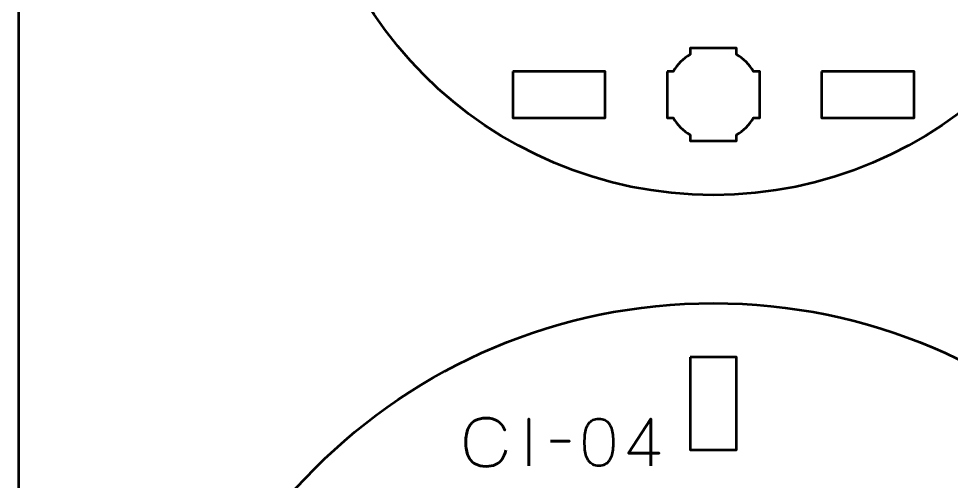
# Model space of a CAD drawing. Header units: centimetres. Extents: x -21.1 to 0, y -29.7 to 0.
# Drawn here: x -21 to -14.96, y -13.35 to -10.36 of the extents above; entities that cross this region are included whole.
import ezdxf

# ---------------------------------------------------------------- set-up
doc = ezdxf.new("R2010")
doc.units = ezdxf.units.CM
doc.header["$MEASUREMENT"] = 0
doc.layers.add('Layer 1', color=7, linetype='Continuous')

msp = doc.modelspace()

# ---------------------------------------------------------------- linework, layer by layer
at = {"layer": 'Layer 1', "color": 3, "lineweight": 53}
for centre, major_axis in [((-16.5, -8.85), (0, 2.65)), ((-16.5, -15.85), (0, 3.65))]:
    msp.add_ellipse(centre, major_axis=major_axis, ratio=1, dxfattribs=at)
at = {"layer": 'Layer 1', "color": 1, "lineweight": 53}
msp.add_open_spline([(-21.00003, -29.19995), (-21.00003, -29.19995), (-21.00003, -2.29992), (-21.00003, -2.29992), (-21.00003, -2.29992), (-21.00003, -2.21709), (-20.93286, -2.14992), (-20.85003, -2.14992), (-20.85003, -2.14992), (-20.7672, -2.14992), (-20.70003, -2.08275), (-20.70003, -1.99992), (-20.70003, -1.99992), (-20.70003, -1.91709), (-20.7672, -1.84992), (-20.85003, -1.84992), (-20.85003, -1.84992), (-20.93286, -1.84992), (-21.00003, -1.78275), (-21.00003, -1.69992), (-21.00003, -1.69992), (-21.00003, -1.61709), (-20.93286, -1.54992), (-20.85003, -1.54992), (-20.85003, -1.54992), (-20.7672, -1.54992), (-20.70003, -1.48275), (-20.70003, -1.39992), (-20.70003, -1.39992), (-20.70003, -1.31709), (-20.7672, -1.24992), (-20.85003, -1.24992), (-20.85003, -1.24992), (-20.93286, -1.24992), (-21.00003, -1.18275), (-21.00003, -1.09992), (-21.00003, -1.09992), (-21.00003, -1.09992), (-21.00003, -0.49992), (-21.00003, -0.49992), (-21.00003, -0.49992), (-21.00003, -0.22295), (-20.77694, 0.00004), (-20.49994, 0.00004), (-20.49994, 0.00004), (-20.49994, 0.00004), (-0.50008, 0.00004), (-0.50008, 0.00004), (-0.50008, 0.00004), (-0.22294, 0.00004), (0.00002, -0.22295), (0.00002, -0.49992), (0.00002, -0.49992), (0.00002, -0.49992), (0.00002, -29.19995), (0.00002, -29.19995), (0.00002, -29.19995), (0.00002, -29.47695), (-0.22294, -29.70004), (-0.50008, -29.70004), (-0.50008, -29.70004), (-0.50008, -29.70004), (-20.49994, -29.70004), (-20.49994, -29.70004), (-20.49994, -29.70004), (-20.77694, -29.70004), (-21.00003, -29.47695), (-21.00003, -29.19995)], degree=3, knots=[0, 0, 0, 0, 0.0588235, 0.0588235, 0.0588235, 0.0588235, 0.1176471, 0.1176471, 0.1176471, 0.1176471, 0.1764706, 0.1764706, 0.1764706, 0.1764706, 0.2352941, 0.2352941, 0.2352941, 0.2352941, 0.2941176, 0.2941176, 0.2941176, 0.2941176, 0.3529412, 0.3529412, 0.3529412, 0.3529412, 0.4117647, 0.4117647, 0.4117647, 0.4117647, 0.4705882, 0.4705882, 0.4705882, 0.4705882, 0.5294118, 0.5294118, 0.5294118, 0.5294118, 0.5882353, 0.5882353, 0.5882353, 0.5882353, 0.6470588, 0.6470588, 0.6470588, 0.6470588, 0.7058824, 0.7058824, 0.7058824, 0.7058824, 0.7647059, 0.7647059, 0.7647059, 0.7647059, 0.8235294, 0.8235294, 0.8235294, 0.8235294, 0.8823529, 0.8823529, 0.8823529, 0.8823529, 0.9411765, 0.9411765, 0.9411765, 0.9411765, 1, 1, 1, 1], dxfattribs=at)
at = {"layer": 'Layer 1', "lineweight": 53}
for points, knots in [([(-16.8, -10.69994), (-16.8, -10.69994), (-16.7598, -10.69994), (-16.7598, -10.69994), (-16.7598, -10.69994), (-16.73347, -10.65442), (-16.69551, -10.61649), (-16.65, -10.59016), (-16.65, -10.59016), (-16.65, -10.59016), (-16.65, -10.54994), (-16.65, -10.54994), (-16.65, -10.54994), (-16.65, -10.54994), (-16.35, -10.54994), (-16.35, -10.54994), (-16.35, -10.54994), (-16.35, -10.54994), (-16.35, -10.59013), (-16.35, -10.59013), (-16.35, -10.59013), (-16.30447, -10.61646), (-16.26648, -10.65441), (-16.24012, -10.69994), (-16.24012, -10.69994), (-16.24012, -10.69994), (-16.2, -10.69994), (-16.2, -10.69994), (-16.2, -10.69994), (-16.2, -10.69994), (-16.2, -10.84536), (-16.2, -10.84536), (-16.2, -10.84536), (-16.2, -10.84536), (-16.19994, -10.85001), (-16.19994, -10.85001), (-16.19994, -10.85001), (-16.19994, -10.85001), (-16.2, -10.85465), (-16.2, -10.85465), (-16.2, -10.85465), (-16.2, -10.85465), (-16.2, -10.99994), (-16.2, -10.99994), (-16.2, -10.99994), (-16.2, -10.99994), (-16.24007, -10.99994), (-16.24007, -10.99994), (-16.24007, -10.99994), (-16.26642, -11.04551), (-16.30442, -11.08352), (-16.35, -11.10988), (-16.35, -11.10988), (-16.35, -11.10988), (-16.35, -11.14994), (-16.35, -11.14994), (-16.35, -11.14994), (-16.35, -11.14994), (-16.49328, -11.14994), (-16.49328, -11.14994), (-16.49328, -11.14994), (-16.49328, -11.14994), (-16.49995, -11.15002), (-16.49995, -11.15002), (-16.49995, -11.15002), (-16.49995, -11.15002), (-16.50663, -11.14994), (-16.50663, -11.14994), (-16.50663, -11.14994), (-16.50663, -11.14994), (-16.65, -11.14994), (-16.65, -11.14994), (-16.65, -11.14994), (-16.65, -11.14994), (-16.65, -11.10984), (-16.65, -11.10984), (-16.65, -11.10984), (-16.69554, -11.08348), (-16.73352, -11.04549), (-16.75985, -10.99994), (-16.75985, -10.99994), (-16.75985, -10.99994), (-16.8, -10.99994), (-16.8, -10.99994), (-16.8, -10.99994), (-16.8, -10.99994), (-16.8, -10.69994), (-16.8, -10.69994)], [0, 0, 0, 0, 0.0454545, 0.0454545, 0.0454545, 0.0454545, 0.0909091, 0.0909091, 0.0909091, 0.0909091, 0.1363636, 0.1363636, 0.1363636, 0.1363636, 0.1818182, 0.1818182, 0.1818182, 0.1818182, 0.2272727, 0.2272727, 0.2272727, 0.2272727, 0.2727273, 0.2727273, 0.2727273, 0.2727273, 0.3181818, 0.3181818, 0.3181818, 0.3181818, 0.3636364, 0.3636364, 0.3636364, 0.3636364, 0.4090909, 0.4090909, 0.4090909, 0.4090909, 0.4545455, 0.4545455, 0.4545455, 0.4545455, 0.5, 0.5, 0.5, 0.5, 0.5454545, 0.5454545, 0.5454545, 0.5454545, 0.5909091, 0.5909091, 0.5909091, 0.5909091, 0.6363636, 0.6363636, 0.6363636, 0.6363636, 0.6818182, 0.6818182, 0.6818182, 0.6818182, 0.7272727, 0.7272727, 0.7272727, 0.7272727, 0.7727273, 0.7727273, 0.7727273, 0.7727273, 0.8181818, 0.8181818, 0.8181818, 0.8181818, 0.8636364, 0.8636364, 0.8636364, 0.8636364, 0.9090909, 0.9090909, 0.9090909, 0.9090909, 0.9545455, 0.9545455, 0.9545455, 0.9545455, 1, 1, 1, 1]), ([(-17.79999, -10.69996), (-17.79999, -10.69996), (-17.19998, -10.69996), (-17.19998, -10.69996), (-17.19998, -10.69996), (-17.19998, -10.69996), (-17.19998, -10.99997), (-17.19998, -10.99997), (-17.19998, -10.99997), (-17.19998, -10.99997), (-17.79999, -10.99997), (-17.79999, -10.99997), (-17.79999, -10.99997), (-17.79999, -10.99997), (-17.79999, -10.69996), (-17.79999, -10.69996)], [0, 0, 0, 0, 0.25, 0.25, 0.25, 0.25, 0.5, 0.5, 0.5, 0.5, 0.75, 0.75, 0.75, 0.75, 1, 1, 1, 1]), ([(-15.79992, -10.69996), (-15.79992, -10.69996), (-15.19992, -10.69996), (-15.19992, -10.69996), (-15.19992, -10.69996), (-15.19992, -10.69996), (-15.19992, -10.99997), (-15.19992, -10.99997), (-15.19992, -10.99997), (-15.19992, -10.99997), (-15.79992, -10.99997), (-15.79992, -10.99997), (-15.79992, -10.99997), (-15.79992, -10.99997), (-15.79992, -10.69996), (-15.79992, -10.69996)], [0, 0, 0, 0, 0.25, 0.25, 0.25, 0.25, 0.5, 0.5, 0.5, 0.5, 0.75, 0.75, 0.75, 0.75, 1, 1, 1, 1]), ([(-16.65004, -12.54995), (-16.65004, -12.54995), (-16.35004, -12.54995), (-16.35004, -12.54995), (-16.35004, -12.54995), (-16.35004, -12.54995), (-16.35004, -13.14995), (-16.35004, -13.14995), (-16.35004, -13.14995), (-16.35004, -13.14995), (-16.65004, -13.14995), (-16.65004, -13.14995), (-16.65004, -13.14995), (-16.65004, -13.14995), (-16.65004, -12.54995), (-16.65004, -12.54995)], [0, 0, 0, 0, 0.25, 0.25, 0.25, 0.25, 0.5, 0.5, 0.5, 0.5, 0.75, 0.75, 0.75, 0.75, 1, 1, 1, 1])]:
    msp.add_open_spline(points, degree=3, knots=knots, dxfattribs=at)
at = {"layer": 'Layer 1', "color": 5, "lineweight": 53}
for points, knots in [([(-17.84501, -13.15033), (-17.84953, -13.17453), (-17.85743, -13.1945), (-17.86851, -13.21016), (-17.86851, -13.21016), (-17.87965, -13.22576), (-17.89391, -13.23733), (-17.91126, -13.24488), (-17.91126, -13.24488), (-17.92855, -13.25243), (-17.94887, -13.25624), (-17.97201, -13.25617), (-17.97201, -13.25617), (-18.00016, -13.25624), (-18.02408, -13.2508), (-18.0437, -13.23973), (-18.0437, -13.23973), (-18.06331, -13.22872), (-18.07827, -13.21172), (-18.08857, -13.18865), (-18.08857, -13.18865), (-18.09887, -13.16557), (-18.10402, -13.13601), (-18.10409, -13.09996), (-18.10409, -13.09996), (-18.10402, -13.06405), (-18.09887, -13.03455), (-18.08857, -13.01148), (-18.08857, -13.01148), (-18.07827, -12.98841), (-18.06331, -12.97134), (-18.0437, -12.96026), (-18.0437, -12.96026), (-18.02408, -12.94918), (-18.00016, -12.94368), (-17.97201, -12.94375), (-17.97201, -12.94375), (-17.94188, -12.94368), (-17.91663, -12.9501), (-17.89631, -12.96301), (-17.89631, -12.96301), (-17.87606, -12.97592), (-17.86117, -12.99589), (-17.85179, -13.02291), (-17.85179, -13.02291), (-17.86117, -12.99589), (-17.87606, -12.97592), (-17.89631, -12.96301), (-17.89631, -12.96301), (-17.91663, -12.9501), (-17.94188, -12.94368), (-17.97201, -12.94375), (-17.97201, -12.94375), (-18.00016, -12.94368), (-18.02408, -12.94918), (-18.0437, -12.96026), (-18.0437, -12.96026), (-18.06331, -12.97134), (-18.07827, -12.98841), (-18.08857, -13.01148), (-18.08857, -13.01148), (-18.09887, -13.03455), (-18.10402, -13.06405), (-18.10409, -13.09996), (-18.10409, -13.09996), (-18.10402, -13.13601), (-18.09887, -13.16557), (-18.08857, -13.18865), (-18.08857, -13.18865), (-18.07827, -13.21172), (-18.06331, -13.22872), (-18.0437, -13.23973), (-18.0437, -13.23973), (-18.02408, -13.2508), (-18.00016, -13.25624), (-17.97201, -13.25617), (-17.97201, -13.25617), (-17.94887, -13.25624), (-17.92855, -13.25243), (-17.91126, -13.24488), (-17.91126, -13.24488), (-17.89391, -13.23733), (-17.87965, -13.22576), (-17.86851, -13.21016), (-17.86851, -13.21016), (-17.85743, -13.1945), (-17.84953, -13.17453), (-17.84501, -13.15033)], [0, 0, 0, 0, 0.0454545, 0.0454545, 0.0454545, 0.0454545, 0.0909091, 0.0909091, 0.0909091, 0.0909091, 0.1363636, 0.1363636, 0.1363636, 0.1363636, 0.1818182, 0.1818182, 0.1818182, 0.1818182, 0.2272727, 0.2272727, 0.2272727, 0.2272727, 0.2727273, 0.2727273, 0.2727273, 0.2727273, 0.3181818, 0.3181818, 0.3181818, 0.3181818, 0.3636364, 0.3636364, 0.3636364, 0.3636364, 0.4090909, 0.4090909, 0.4090909, 0.4090909, 0.4545455, 0.4545455, 0.4545455, 0.4545455, 0.5, 0.5, 0.5, 0.5, 0.5454545, 0.5454545, 0.5454545, 0.5454545, 0.5909091, 0.5909091, 0.5909091, 0.5909091, 0.6363636, 0.6363636, 0.6363636, 0.6363636, 0.6818182, 0.6818182, 0.6818182, 0.6818182, 0.7272727, 0.7272727, 0.7272727, 0.7272727, 0.7727273, 0.7727273, 0.7727273, 0.7727273, 0.8181818, 0.8181818, 0.8181818, 0.8181818, 0.8636364, 0.8636364, 0.8636364, 0.8636364, 0.9090909, 0.9090909, 0.9090909, 0.9090909, 0.9545455, 0.9545455, 0.9545455, 0.9545455, 1, 1, 1, 1]), ([(-17.69515, -13.25278), (-17.69515, -13.25278), (-17.69515, -12.94756), (-17.69515, -12.94756), (-17.69515, -12.94756), (-17.69515, -12.94756), (-17.69515, -13.25278), (-17.69515, -13.25278)], [0, 0, 0, 0, 0.5, 0.5, 0.5, 0.5, 1, 1, 1, 1]), ([(-17.24176, -13.25278), (-17.22695, -13.25271), (-17.21418, -13.2501), (-17.20352, -13.24502), (-17.20352, -13.24502), (-17.19294, -13.23994), (-17.18412, -13.23267), (-17.17707, -13.22343), (-17.17707, -13.22343), (-17.17008, -13.21412), (-17.16458, -13.20311), (-17.16049, -13.19041), (-17.16049, -13.19041), (-17.15646, -13.17771), (-17.15357, -13.16381), (-17.15195, -13.14857), (-17.15195, -13.14857), (-17.15025, -13.13333), (-17.14941, -13.11731), (-17.14948, -13.10038), (-17.14948, -13.10038), (-17.14941, -13.08352), (-17.15025, -13.0675), (-17.15195, -13.05233), (-17.15195, -13.05233), (-17.15357, -13.03716), (-17.15646, -13.02319), (-17.16049, -13.01049), (-17.16049, -13.01049), (-17.16458, -12.99786), (-17.17008, -12.98686), (-17.17707, -12.97747), (-17.17707, -12.97747), (-17.18412, -12.96816), (-17.19294, -12.96089), (-17.20352, -12.95581), (-17.20352, -12.95581), (-17.21418, -12.95066), (-17.22695, -12.94805), (-17.24176, -12.94798), (-17.24176, -12.94798), (-17.25658, -12.94805), (-17.26935, -12.95066), (-17.28001, -12.95581), (-17.28001, -12.95581), (-17.29059, -12.96089), (-17.29941, -12.96816), (-17.30646, -12.97747), (-17.30646, -12.97747), (-17.31345, -12.98686), (-17.31895, -12.99786), (-17.32304, -13.01049), (-17.32304, -13.01049), (-17.32707, -13.02319), (-17.32996, -13.03716), (-17.33158, -13.05233), (-17.33158, -13.05233), (-17.33327, -13.0675), (-17.33412, -13.08352), (-17.33405, -13.10038), (-17.33405, -13.10038), (-17.33412, -13.11731), (-17.33327, -13.13333), (-17.33158, -13.14857), (-17.33158, -13.14857), (-17.32996, -13.16381), (-17.32707, -13.17771), (-17.32304, -13.19041), (-17.32304, -13.19041), (-17.31895, -13.20311), (-17.31345, -13.21412), (-17.30646, -13.22343), (-17.30646, -13.22343), (-17.29941, -13.23267), (-17.29059, -13.23994), (-17.28001, -13.24502), (-17.28001, -13.24502), (-17.26935, -13.2501), (-17.25658, -13.25271), (-17.24176, -13.25278)], [0, 0, 0, 0, 0.05, 0.05, 0.05, 0.05, 0.1, 0.1, 0.1, 0.1, 0.15, 0.15, 0.15, 0.15, 0.2, 0.2, 0.2, 0.2, 0.25, 0.25, 0.25, 0.25, 0.3, 0.3, 0.3, 0.3, 0.35, 0.35, 0.35, 0.35, 0.4, 0.4, 0.4, 0.4, 0.45, 0.45, 0.45, 0.45, 0.5, 0.5, 0.5, 0.5, 0.55, 0.55, 0.55, 0.55, 0.6, 0.6, 0.6, 0.6, 0.65, 0.65, 0.65, 0.65, 0.7, 0.7, 0.7, 0.7, 0.75, 0.75, 0.75, 0.75, 0.8, 0.8, 0.8, 0.8, 0.85, 0.85, 0.85, 0.85, 0.9, 0.9, 0.9, 0.9, 0.95, 0.95, 0.95, 0.95, 1, 1, 1, 1]), ([(-17.24176, -13.25278), (-17.22695, -13.25271), (-17.21418, -13.2501), (-17.20352, -13.24502), (-17.20352, -13.24502), (-17.19294, -13.23994), (-17.18412, -13.23267), (-17.17707, -13.22343), (-17.17707, -13.22343), (-17.17008, -13.21412), (-17.16458, -13.20311), (-17.16049, -13.19041), (-17.16049, -13.19041), (-17.15646, -13.17771), (-17.15357, -13.16381), (-17.15195, -13.14857), (-17.15195, -13.14857), (-17.15025, -13.13333), (-17.14941, -13.11731), (-17.14948, -13.10038), (-17.14948, -13.10038), (-17.14941, -13.08352), (-17.15025, -13.0675), (-17.15195, -13.05233), (-17.15195, -13.05233), (-17.15357, -13.03716), (-17.15646, -13.02319), (-17.16049, -13.01049), (-17.16049, -13.01049), (-17.16458, -12.99786), (-17.17008, -12.98686), (-17.17707, -12.97747), (-17.17707, -12.97747), (-17.18412, -12.96816), (-17.19294, -12.96089), (-17.20352, -12.95581), (-17.20352, -12.95581), (-17.21418, -12.95066), (-17.22695, -12.94805), (-17.24176, -12.94798), (-17.24176, -12.94798), (-17.25658, -12.94805), (-17.26935, -12.95066), (-17.28001, -12.95581), (-17.28001, -12.95581), (-17.29059, -12.96089), (-17.29941, -12.96816), (-17.30646, -12.97747), (-17.30646, -12.97747), (-17.31345, -12.98686), (-17.31895, -12.99786), (-17.32304, -13.01049), (-17.32304, -13.01049), (-17.32707, -13.02319), (-17.32996, -13.03716), (-17.33158, -13.05233), (-17.33158, -13.05233), (-17.33327, -13.0675), (-17.33412, -13.08352), (-17.33405, -13.10038), (-17.33405, -13.10038), (-17.33412, -13.11731), (-17.33327, -13.13333), (-17.33158, -13.14857), (-17.33158, -13.14857), (-17.32996, -13.16381), (-17.32707, -13.17771), (-17.32304, -13.19041), (-17.32304, -13.19041), (-17.31895, -13.20311), (-17.31345, -13.21412), (-17.30646, -13.22343), (-17.30646, -13.22343), (-17.29941, -13.23267), (-17.29059, -13.23994), (-17.28001, -13.24502), (-17.28001, -13.24502), (-17.26935, -13.2501), (-17.25658, -13.25271), (-17.24176, -13.25278)], [0, 0, 0, 0, 0.05, 0.05, 0.05, 0.05, 0.1, 0.1, 0.1, 0.1, 0.15, 0.15, 0.15, 0.15, 0.2, 0.2, 0.2, 0.2, 0.25, 0.25, 0.25, 0.25, 0.3, 0.3, 0.3, 0.3, 0.35, 0.35, 0.35, 0.35, 0.4, 0.4, 0.4, 0.4, 0.45, 0.45, 0.45, 0.45, 0.5, 0.5, 0.5, 0.5, 0.55, 0.55, 0.55, 0.55, 0.6, 0.6, 0.6, 0.6, 0.65, 0.65, 0.65, 0.65, 0.7, 0.7, 0.7, 0.7, 0.75, 0.75, 0.75, 0.75, 0.8, 0.8, 0.8, 0.8, 0.85, 0.85, 0.85, 0.85, 0.9, 0.9, 0.9, 0.9, 0.95, 0.95, 0.95, 0.95, 1, 1, 1, 1]), ([(-16.90522, -13.25278), (-16.90522, -13.25278), (-16.90522, -12.94756), (-16.90522, -12.94756), (-16.90522, -12.94756), (-16.90522, -12.94756), (-17.04915, -13.1715), (-17.04915, -13.1715), (-17.04915, -13.1715), (-17.04915, -13.1715), (-16.85103, -13.1715), (-16.85103, -13.1715), (-16.85103, -13.1715), (-16.85103, -13.1715), (-17.04915, -13.1715), (-17.04915, -13.1715), (-17.04915, -13.1715), (-17.04915, -13.1715), (-16.90522, -12.94756), (-16.90522, -12.94756), (-16.90522, -12.94756), (-16.90522, -12.94756), (-16.90522, -13.25278), (-16.90522, -13.25278)], [0, 0, 0, 0, 0.1666667, 0.1666667, 0.1666667, 0.1666667, 0.3333333, 0.3333333, 0.3333333, 0.3333333, 0.5, 0.5, 0.5, 0.5, 0.6666667, 0.6666667, 0.6666667, 0.6666667, 0.8333333, 0.8333333, 0.8333333, 0.8333333, 1, 1, 1, 1]), ([(-17.55418, -13.09318), (-17.55418, -13.09318), (-17.43099, -13.09318), (-17.43099, -13.09318), (-17.43099, -13.09318), (-17.43099, -13.09318), (-17.55418, -13.09318), (-17.55418, -13.09318)], [0, 0, 0, 0, 0.5, 0.5, 0.5, 0.5, 1, 1, 1, 1])]:
    msp.add_open_spline(points, degree=3, knots=knots, dxfattribs=at)

doc.saveas('drawing.dxf')
